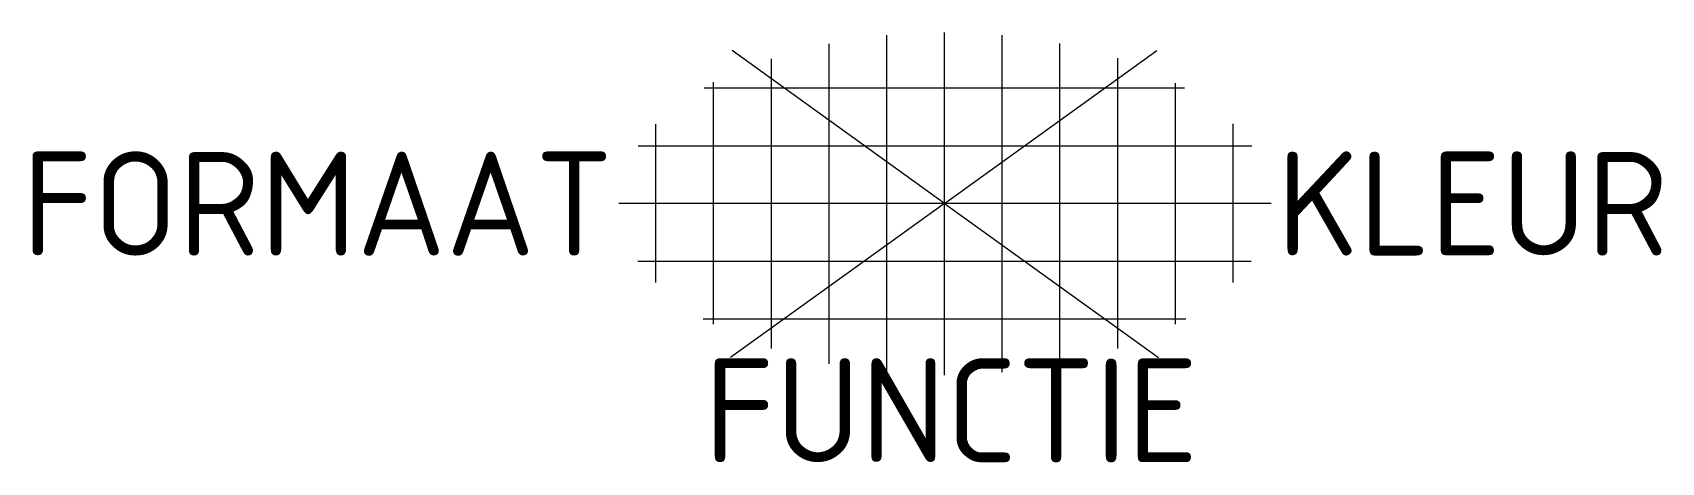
# Model space of a CAD drawing. Extents: x -15.8 to 12.4, y -4.5 to 3.
import ezdxf
from ezdxf.enums import TextEntityAlignment as Align

# ---------------------------------------------------------------- set-up
doc = ezdxf.new("R2010")
doc.units = 0
doc.styles.add('NLCS-ISO', font='NLCS-ISO.ttf')

msp = doc.modelspace()

# ---------------------------------------------------------------- linework, layer by layer
for p, q in [((-1, 2), (-1, 2.916)), ((0, 2), (0, 2.963)), ((1, 2), (1, 2.917)), ((-2, 2), (-2, 2.77)), ((2, 2), (2, 2.774)), ((-3, 2), (-3, 2.51)), ((3, 2), (3, 2.52)), ((-4, 2), (-4.165, 2)), ((-4, 2), (-4, 2.102)), ((-4, 0), (-4, 2)), ((-2, 2), (-4, 2)), ((-3, 0), (-3, 2)), ((-2, 0), (-2, 2)), ((0, 2), (-2, 2)), ((-1, 0), (-1, 2)), ((0, 0), (0, 2)), ((2, 2), (0, 2)), ((1, 0), (1, 2)), ((2, 0), (2, 2)), ((4, 2), (2, 2)), ((3, 0), (3, 2)), ((4, 2), (4, 2.089)), ((4, 0), (4, 2)), ((4.16, 2), (4, 2)), ((-5, 0), (-5, 1.377)), ((5, 0), (5, 1.382)), ((-5.309, 1), (5.325, 1)), ((-4, 0), (-5.641, 0)), ((-5, -1.369), (-5, 0)), ((-4, -2), (-4, 0)), ((-2, 0), (-4, 0)), ((-3, -2), (-3, 0)), ((-2, -2), (-2, 0)), ((0, 0), (-2, 0)), ((-1, -2), (-1, 0)), ((0, -2), (0, 0)), ((2, 0), (0, 0)), ((1, -2), (1, 0)), ((2, -2), (2, 0)), ((4, 0), (2, 0)), ((3, -2), (3, 0)), ((4, -2), (4, 0)), ((5.658, 0), (4, 0)), ((5, -1.369), (5, 0)), ((-5.311, -1), (5.31, -1)), ((-4, -2), (-4.179, -2)), ((-4, -2.089), (-4, -2)), ((-2, -2), (-4, -2)), ((-3, -2.51), (-3, -2)), ((-2, -2.776), (-2, -2)), ((0, -2), (-2, -2)), ((-1, -2.924), (-1, -2)), ((0, -2.972), (0, -2)), ((2, -2), (0, -2)), ((1, -2.923), (1, -2)), ((2, -2.775), (2, -2)), ((4, -2), (2, -2)), ((3, -2.509), (3, -2)), ((4, -2.09), (4, -2)), ((4.183, -2), (4, -2))]:
    msp.add_line(p, q)
at = {"ltscale": 0.1}
for q in [(-3.681, 2.65), (3.681, 2.65), (-3.706, -2.668), (3.706, -2.668)]:
    msp.add_line((0, 0), q, dxfattribs=at)

# ---------------------------------------------------------------- texts
at = {"style": 'NLCS-ISO'}
msp.add_attdef('FORMAAT', text='', height=1.8, dxfattribs=at).set_placement((-5.741, 0), align=Align.MIDDLE_RIGHT)
msp.add_attdef('KLEUR', text='G', height=1.8, dxfattribs=at).set_placement((5.758, 0), align=Align.MIDDLE_LEFT)
at = {"style": 'NLCS-ISO', "flags": 1}
msp.add_attdef('FUNCTIE', text='', height=1.8, dxfattribs=at).set_placement((0.116, -3.585), align=Align.MIDDLE_CENTER)

doc.saveas('drawing.dxf')
